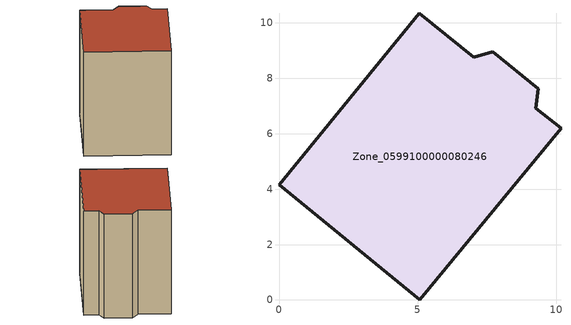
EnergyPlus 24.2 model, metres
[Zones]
Zone_0599100000080246
 floor ground (C_G): 0,4.15 5.06,10.35 7.02,8.76 7.71,8.96 9.35,7.62 9.26,6.91 10.17,6.2 5.08,0 z0
 wall outside (C_F): 5.08,0 10.17,6.2 9.26,6.91 9.35,7.62 7.71,8.96 7.02,8.76 5.06,10.35 0,4.15 5.08,0 z0:8.45
 roof outside (C_R): 5.06,10.35 0,4.15 5.08,0 10.17,6.2 9.26,6.91 9.35,7.62 7.71,8.96 7.02,8.76 z8.45
[BUILDING]
Pand.0599100000080246: North Axis=0; Terrain=City; Loads Convergence Tolerance Value=0.04; Temperature Convergence Tolerance Value=0.4; Solar Distribution=FullExterior; Maximum Number of Warmup Days=25; Minimum Number of Warmup Days=1
[Site:Location]
Rotterdam.The.Hague.AP_ZH_NLD Design_Conditions: Latitude=51.96; Longitude=4.45; Time Zone=1; Elevation=-4.5
[SITE:GROUNDTEMPERATURE:BUILDINGSURFACE]
18, 18, 18, 18, 18, 18, 18, 18, 18, 18, 18, 18
[MATERIAL] Thermal Absorptance=0.9; Solar Absorptance=0.7; Visible Absorptance=0.7
Name | Roughness | Thickness | Conductivity | Density | Specific Heat
G.TI.1946-1964 | MediumSmooth | 0.15 | 1 | 540 | 1210
F.TI.1946-1964 | Rough | 0.3 | 0.857143 | 1920 | 840
R.TI.1946-1964 | MediumRough | 0.2 | 0.277778 | 1500 | 1000
[CONSTRUCTION]
C_G: G.TI.1946-1964
C_F: F.TI.1946-1964
C_R: R.TI.1946-1964
[ZONE]
Zone_0599100000080246: Type=1; Multiplier=1; Ceiling Height=Autocalculate; Volume=Autocalculate; Floor Area=autocalculate; Part of Total Floor Area=Yes
[ZONEINFILTRATION:DESIGNFLOWRATE]
Infil_Zone_0599100000080246: Zone or ZoneList or Space or SpaceList=Zone_0599100000080246; Schedule=AlwaysOn; Design Flow Rate Calculation Method=Flow/Area; Flow Rate per Floor Area=0.003; Constant Term Coefficient=1; Temperature Term Coefficient=0; Velocity Term Coefficient=0; Velocity Squared Term Coefficient=0
[HVACTEMPLATE:ZONE:IDEALLOADSAIRSYSTEM]
Zone_0599100000080246: Maximum Heating Supply Air Temperature=50; Minimum Cooling Supply Air Temperature=13; Maximum Heating Supply Air Humidity Ratio=0.0156; Minimum Cooling Supply Air Humidity Ratio=0.0077; Heating Limit=NoLimit; Cooling Limit=NoLimit; Dehumidification Control Type=ConstantSensibleHeatRatio; Cooling Sensible Heat Ratio=0.7; Dehumidification Setpoint=60; Humidification Control Type=None; Humidification Setpoint=30; Outdoor Air Method=None; Outdoor Air Flow Rate per Person=0.00944; Outdoor Air Flow Rate per Zone Floor Area=0; Outdoor Air Flow Rate per Zone=0; Demand Controlled Ventilation Type=None; Outdoor Air Economizer Type=NoEconomizer; Heat Recovery Type=None; Sensible Heat Recovery Effectiveness=0.7; Latent Heat Recovery Effectiveness=0.65
[ZONECONTROL:THERMOSTAT]
ThermostatControl_Zone_0599100000080246: Zone or ZoneList=Zone_0599100000080246; Control Type Schedule=DualSetpointControlType; Control 1=Thermostat_Zone_0599100000080246; Temperature Difference Between Cutout And Setpoint=0
[THERMOSTATSETPOINT:DUALSETPOINT]
Thermostat_Zone_0599100000080246: Heating Setpoint Temperature Schedule=HeatingSetpoint_Zone_0599100000080246; Cooling Setpoint Temperature Schedule=CoolingSetpoint_Zone_0599100000080246
[SCHEDULE:COMPACT]
HeatingSetpoint_Zone_0599100000080246: Through: 12/31, For: AllDays, Until: 24:00, 21
CoolingSetpoint_Zone_0599100000080246: Through: 12/31, For: AllDays, Until: 24:00, 24
DualSetpointControlType: Through: 12/31, For: AllDays, Until: 24:00, 4
AlwaysOn: Through: 12/31, For: AllDays, Until: 24:00, 1
